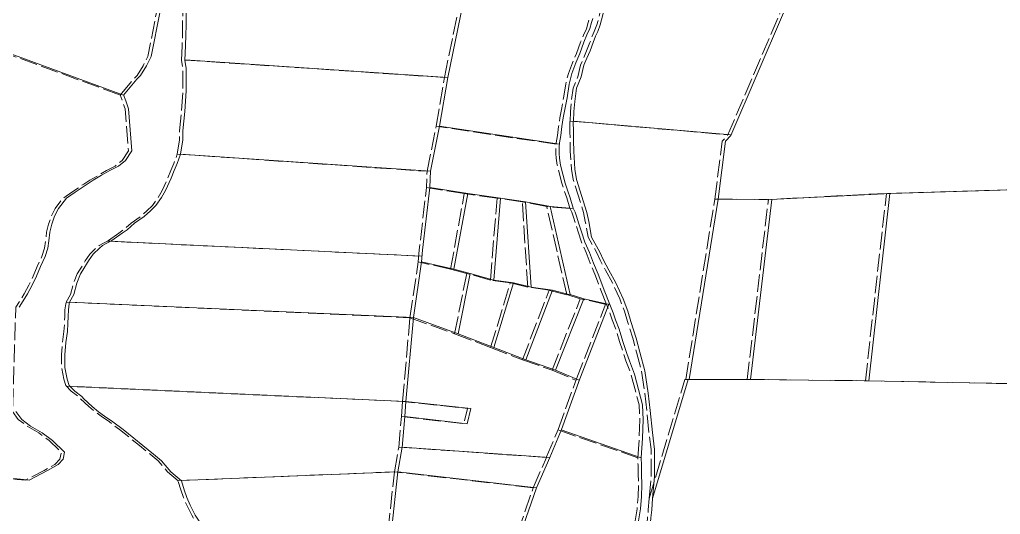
# Model space of a CAD drawing. Header units: millimetres. Extents: x 611548 to 616630, y 1316670 to 1320037.
# Drawn here: x 612241 to 612909, y 1318187 to 1318524 of the extents above; entities that cross this region are included whole.
import ezdxf

# ---------------------------------------------------------------- set-up
doc = ezdxf.new("R2010")
doc.units = ezdxf.units.MM
doc.linetypes.add('ACAD_ISO02W100', pattern=[15, 12, -3])
doc.layers.add('2', color=7, linetype='Continuous')
doc.layers.add('FONDO_MANAGUA', color=8, linetype='ACAD_ISO02W100')

msp = doc.modelspace()

# ---------------------------------------------------------------- linework, layer by layer
at = {"layer": '2', "color": 1, "lineweight": 0}
for p, q in [((612532.54813, 1318485.02576), (612542.69613, 1318534.68176)), ((612725.52413, 1318445.46676), (612761.31313, 1318529.07476)), ((612173.06613, 1318523.60976), (612311.61113, 1318473.07576)), ((612532.54813, 1318485.02576), (612353.43213, 1318497.03376)), ((612526.88313, 1318451.87576), (612532.54813, 1318485.02576)), ((612618.23713, 1318455.34976), (612725.74013, 1318445.97176)), ((612520.70713, 1318421.14276), (612526.88313, 1318451.87676)), ((612608.66213, 1318439.53876), (612526.88313, 1318451.87676)), ((612350.35213, 1318432.84476), (612520.70713, 1318421.14276)), ((612546.07313, 1318405.94376), (612520.30813, 1318410.08876)), ((612834.43613, 1318406.10676), (612924.98613, 1318408.74276)), ((612536.68213, 1318354.50676), (612546.07313, 1318405.94376)), ((612568.41213, 1318402.82576), (612546.07313, 1318405.94376)), ((612563.83613, 1318347.05376), (612568.41213, 1318402.82576)), ((612585.57013, 1318400.35476), (612568.41213, 1318402.82576)), ((612697.00213, 1318279.31876), (612716.83513, 1318402.24676)), ((612738.90213, 1318279.36676), (612753.31313, 1318401.96876)), ((612819.41513, 1318278.44976), (612833.75713, 1318406.07176)), ((612602.42513, 1318397.11976), (612585.54713, 1318400.35876)), ((612589.34513, 1318342.27376), (612585.54713, 1318400.35876)), ((612618.19113, 1318395.73076), (612602.29913, 1318397.13076)), ((612615.86913, 1318337.10976), (612602.29913, 1318397.13076)), ((612514.92813, 1318363.40476), (612302.74513, 1318373.55776)), ((612509.05213, 1318321.42376), (612514.60113, 1318359.40276)), ((612536.71413, 1318354.49776), (612514.60113, 1318359.40276)), ((612547.72113, 1318351.54976), (612536.68213, 1318354.50676)), ((612539.49813, 1318310.40276), (612547.72113, 1318351.54976)), ((612563.83613, 1318347.05376), (612547.72113, 1318351.54976)), ((612577.41713, 1318345.10576), (612563.83613, 1318347.05376)), ((612563.98113, 1318301.17876), (612577.41713, 1318345.10576)), ((612589.34513, 1318342.27376), (612577.41713, 1318345.10576)), ((612603.81413, 1318340.06976), (612589.34513, 1318342.27376)), ((612585.67213, 1318292.72576), (612603.81413, 1318340.06976)), ((612615.98513, 1318337.07476), (612603.81413, 1318340.06976)), ((612605.84413, 1318285.67476), (612625.13113, 1318334.28576)), ((612625.13113, 1318334.28576), (612615.86913, 1318337.10976)), ((612642.81913, 1318330.49476), (612625.13113, 1318334.28576)), ((612274.82113, 1318332.05076), (612509.05213, 1318321.42376)), ((612622.46213, 1318279.65176), (612642.57413, 1318331.12776)), ((612503.96513, 1318264.38276), (612509.05213, 1318321.42376)), ((612509.05213, 1318321.42376), (612539.49813, 1318310.40276)), ((612539.49813, 1318310.40276), (612563.98113, 1318301.17876)), ((612563.98113, 1318301.17876), (612585.67213, 1318292.72576)), ((612585.67213, 1318292.72576), (612605.84413, 1318285.67476)), ((612605.84413, 1318285.67476), (612622.16113, 1318278.82476)), ((612503.96513, 1318264.38276), (612275.00213, 1318274.67476)), ((612609.93813, 1318245.25276), (612622.46213, 1318279.65176)), ((612672.11913, 1318198.16776), (612696.36413, 1318279.31776)), ((612696.36413, 1318279.31776), (612738.65313, 1318279.36976)), ((612738.65313, 1318279.36976), (612818.65813, 1318278.46476)), ((612818.65813, 1318278.46476), (612910.98013, 1318276.64676)), ((612503.17913, 1318254.09176), (612503.96513, 1318264.38276)), ((612501.41213, 1318232.88776), (612503.17913, 1318254.09176)), ((612601.97513, 1318226.10776), (612609.93813, 1318245.25276)), ((612664.36113, 1318226.02476), (612609.81313, 1318244.95276)), ((612498.39113, 1318216.36476), (612501.47913, 1318233.25676)), ((612602.02113, 1318226.21476), (612501.47913, 1318233.25676)), ((612593.08413, 1318205.52876), (612602.02113, 1318226.21476)), ((612350.82713, 1318210.45176), (612498.39113, 1318216.36476)), ((612494.10713, 1318176.34976), (612498.39113, 1318216.36476)), ((612593.08413, 1318205.52876), (612498.39113, 1318216.36476)), ((612582.34613, 1318174.93676), (612593.08413, 1318205.52876))]:
    msp.add_line(p, q, dxfattribs=at)
for points in [[(612353.42413, 1318496.75476), (612353.70113, 1318506.66576), (612354.09913, 1318514.03476), (612354.11513, 1318520.51576), (612354.12813, 1318526.10676), (612354.52513, 1318532.84076), (612355.04713, 1318538.81176), (612355.58113, 1318549.73876)], [(612618.22613, 1318455.06776), (612618.48913, 1318461.80676), (612619.00513, 1318468.67276), (612620.28613, 1318477.69876), (612623.34413, 1318485.44976), (612625.25813, 1318493.33076), (612627.29613, 1318498.28676), (612629.46113, 1318503.24176), (612631.62713, 1318508.95976), (612633.28313, 1318513.15376), (612634.68413, 1318516.45776), (612636.46813, 1318520.90476), (612637.36113, 1318524.20976), (612638.12713, 1318527.64176), (612639.14813, 1318531.70876), (612639.78713, 1318535.14076), (612640.29813, 1318537.81076), (612640.68413, 1318541.11576), (612640.94013, 1318543.02276)], [(612311.61113, 1318473.07576), (612320.63513, 1318483.76576), (612323.18113, 1318486.42676), (612327.13213, 1318493.02276), (612330.32113, 1318499.23976), (612336.48913, 1318530.22676)], [(612608.75013, 1318440.44376), (612609.52413, 1318445.52476), (612610.30013, 1318451.62176), (612611.20313, 1318457.46476), (612612.48913, 1318464.44976), (612613.77413, 1318471.18076), (612615.19313, 1318480.57976), (612616.98813, 1318487.69076), (612619.79913, 1318495.05276), (612622.60713, 1318501.27076), (612625.16413, 1318509.01476), (612627.33413, 1318513.96376), (612629.24913, 1318518.27876), (612630.40213, 1318522.46876), (612631.42413, 1318525.26176)], [(612350.35213, 1318432.84476), (612351.89913, 1318442.62476), (612351.91313, 1318448.59776), (612352.69013, 1318455.20276), (612353.34113, 1318461.93576), (612354.26313, 1318475.91176), (612354.29913, 1318491.16076), (612353.42413, 1318496.75476)], [(612240.40513, 1318328.59676), (612243.20813, 1318332.90876), (612246.14013, 1318337.72876), (612249.32813, 1318343.56476), (612252.13513, 1318349.65576), (612254.94513, 1318356.38276), (612258.13513, 1318362.98076), (612260.05313, 1318368.69276), (612260.69913, 1318373.64676), (612261.34813, 1318379.61776), (612262.75813, 1318385.07776), (612264.54813, 1318390.53676), (612267.22713, 1318395.86576), (612272.57613, 1318402.71076), (612278.68113, 1318407.01276), (612286.69313, 1318412.45276), (612290.88913, 1318414.98176), (612296.61013, 1318418.39476), (612302.20513, 1318421.68176), (612308.05213, 1318424.71376), (612312.88613, 1318428.38476), (612317.21913, 1318435.10676), (612314.87413, 1318463.57876), (612313.10913, 1318469.17476), (612311.59513, 1318473.11876)], [(612672.13513, 1318198.35876), (612673.42413, 1318213.23476), (612673.44613, 1318231.54576), (612671.93713, 1318243.24776), (612670.43113, 1318258.25576), (612669.04913, 1318269.95676), (612666.78213, 1318285.21976), (612663.49613, 1318297.94176), (612660.84113, 1318307.35676), (612657.29913, 1318318.80776), (612655.14913, 1318325.93276), (612651.98413, 1318334.33076), (612647.04513, 1318345.14876), (612642.35713, 1318353.67676), (612638.68213, 1318360.54976), (612636.14913, 1318366.02276), (612630.44713, 1318376.33276), (612628.55613, 1318386.89076), (612627.29313, 1318393.12376), (612620.20913, 1318415.51676), (612619.07513, 1318422.63976), (612618.32813, 1318434.84876), (612618.21013, 1318441.96976), (612618.09013, 1318447.94676), (612617.97213, 1318455.06776)], [(612716.83513, 1318402.24676), (612721.83713, 1318441.65776), (612725.52413, 1318445.46676)], [(612618.04013, 1318396.06576), (612616.02513, 1318403.06176), (612614.25813, 1318407.51476), (612612.62113, 1318412.98376), (612609.34913, 1318425.31976), (612608.59813, 1318430.15176), (612608.47913, 1318433.32876), (612608.49013, 1318437.77576), (612608.75013, 1318440.44376)], [(612303.61513, 1318374.02476), (612310.61113, 1318379.08576), (612313.91713, 1318381.23676), (612319.00613, 1318385.79576), (612325.49213, 1318390.22376), (612329.81813, 1318394.14976), (612333.50913, 1318397.82376), (612337.45813, 1318403.27576), (612340.13613, 1318408.09676), (612343.96513, 1318416.47176), (612346.00913, 1318421.67576), (612348.17813, 1318426.49776), (612350.35213, 1318432.84476)], [(612514.60113, 1318359.40276), (612515.25513, 1318367.40676), (612515.38213, 1318367.40576), (612520.30813, 1318410.08876), (612520.30813, 1318410.08876), (612520.71613, 1318421.39676)], [(612716.83513, 1318402.24676), (612752.39313, 1318401.80176), (612752.52013, 1318401.92876), (612834.43613, 1318406.10676)], [(612642.89713, 1318330.29276), (612639.11113, 1318340.08876), (612637.47113, 1318344.54176), (612634.94713, 1318351.02976), (612631.91813, 1318358.53676), (612629.14213, 1318365.91576), (612625.85713, 1318372.91476), (612623.71513, 1318379.78376), (612621.69913, 1318386.01576), (612620.56513, 1318389.95876), (612619.30313, 1318393.26676), (612618.04013, 1318396.06576)], [(612274.82113, 1318332.05076), (612277.62713, 1318337.25176), (612279.67613, 1318344.99676), (612282.23113, 1318351.21576), (612283.88713, 1318353.75276), (612287.71113, 1318360.09476), (612290.89613, 1318364.65976), (612295.09613, 1318368.84076), (612297.25913, 1318370.61276), (612303.61513, 1318374.02476)], [(612274.55913, 1318275.12076), (612273.04613, 1318279.44676), (612271.54113, 1318287.45676), (612271.56213, 1318296.09776), (612272.21613, 1318304.48276), (612273.25013, 1318312.10376), (612273.64413, 1318317.43976), (612273.78213, 1318322.14176), (612273.92013, 1318326.71576), (612274.56413, 1318330.78076), (612274.82113, 1318332.05076)], [(612664.36113, 1318226.02476), (612665.28213, 1318239.23776), (612665.69213, 1318251.81676), (612665.20913, 1318261.98476), (612659.67113, 1318282.84176), (612656.26513, 1318292.12876), (612654.49913, 1318297.09076), (612651.85213, 1318305.10376), (612649.33313, 1318313.49876), (612646.80813, 1318319.85976), (612645.17013, 1318324.82076), (612642.89713, 1318330.29276)], [(612350.96713, 1318210.33376), (612343.87113, 1318216.32776), (612337.41413, 1318223.84476), (612331.96513, 1318228.43676), (612324.74213, 1318234.30376), (612318.53213, 1318239.27876), (612311.18213, 1318245.14676), (612304.21113, 1318250.50476), (612298.50713, 1318254.33476), (612294.45113, 1318257.26976), (612290.14213, 1318260.84176), (612284.56813, 1318266.19576), (612283.17513, 1318267.72476), (612278.23213, 1318271.42476), (612274.55913, 1318275.12076)], [(612503.17913, 1318254.09176), (612545.82813, 1318249.13276), (612548.26513, 1318259.54576), (612503.96513, 1318264.38276)], [(612236.44613, 1318211.95376), (612241.26913, 1318211.30376), (612247.10913, 1318210.77776), (612259.69413, 1318217.34676), (612266.94113, 1318221.39176), (612270.50413, 1318225.06576), (612271.40413, 1318229.76476), (612263.17113, 1318237.79576), (612256.07213, 1318242.90076), (612248.21113, 1318247.49876), (612242.12813, 1318252.09276), (612238.20513, 1318257.56876)], [(612660.40913, 1318165.42176), (612662.46813, 1318177.23376), (612662.48213, 1318183.07876), (612663.77113, 1318191.20776), (612664.55313, 1318199.71976), (612664.82613, 1318207.85176), (612664.58913, 1318214.84176), (612664.47613, 1318220.94176), (612664.36113, 1318226.02476)], [(612430.64813, 1318133.33676), (612423.92013, 1318133.86576), (612417.32113, 1318135.53776), (612407.42613, 1318138.99976), (612399.68913, 1318142.58076), (612392.08413, 1318148.06876), (612374.09913, 1318166.80376), (612369.29013, 1318173.42576), (612364.35613, 1318180.68476), (612360.30713, 1318186.79676), (612356.89513, 1318193.66876), (612354.62313, 1318199.01276), (612352.85713, 1318204.22876), (612350.96713, 1318210.33376)], [(612655.59413, 1318069.82776), (612658.53513, 1318085.71776), (612660.71013, 1318098.81176), (612662.25213, 1318113.94176), (612663.28513, 1318127.29176), (612665.46013, 1318140.13076), (612666.61013, 1318146.23276), (612668.27513, 1318157.67376), (612669.43113, 1318167.84476), (612670.46113, 1318179.16076), (612670.84913, 1318185.00976), (612671.49113, 1318190.60376), (612672.13513, 1318198.35876)]]:
    msp.add_lwpolyline(points, dxfattribs=at)
at = {"layer": 'FONDO_MANAGUA', "color": 1, "lineweight": 0}
for p, q in [((612530.25425, 1318485.01871), (612540.40225, 1318534.67471)), ((612723.23025, 1318445.45971), (612759.01925, 1318529.06771)), ((612170.77225, 1318523.60271), (612309.31725, 1318473.06871)), ((612530.25425, 1318485.01871), (612351.13825, 1318497.02671)), ((612524.58925, 1318451.86871), (612530.25425, 1318485.01871)), ((612615.94325, 1318455.34271), (612723.44625, 1318445.96471)), ((612518.41325, 1318421.13571), (612524.58925, 1318451.86971)), ((612606.36825, 1318439.53171), (612524.58925, 1318451.86971)), ((612348.05825, 1318432.83771), (612518.41325, 1318421.13571)), ((612543.77925, 1318405.93671), (612518.01425, 1318410.08171)), ((612832.14225, 1318406.09971), (612922.69225, 1318408.73571)), ((612534.38825, 1318354.49971), (612543.77925, 1318405.93671)), ((612566.11825, 1318402.81871), (612543.77925, 1318405.93671)), ((612561.54225, 1318347.04671), (612566.11825, 1318402.81871)), ((612583.27625, 1318400.34771), (612566.11825, 1318402.81871)), ((612694.70825, 1318279.31171), (612714.54125, 1318402.23971)), ((612736.60825, 1318279.35971), (612751.01925, 1318401.96171)), ((612817.12125, 1318278.44271), (612831.46325, 1318406.06471)), ((612600.13125, 1318397.11271), (612583.25325, 1318400.35171)), ((612587.05125, 1318342.26671), (612583.25325, 1318400.35171)), ((612615.89725, 1318395.72371), (612600.00525, 1318397.12371)), ((612613.57525, 1318337.10271), (612600.00525, 1318397.12371)), ((612512.63425, 1318363.39771), (612300.45125, 1318373.55071)), ((612506.75825, 1318321.41671), (612512.30725, 1318359.39571)), ((612534.42025, 1318354.49071), (612512.30725, 1318359.39571)), ((612545.42725, 1318351.54271), (612534.38825, 1318354.49971)), ((612537.20425, 1318310.39571), (612545.42725, 1318351.54271)), ((612561.54225, 1318347.04671), (612545.42725, 1318351.54271)), ((612575.12325, 1318345.09871), (612561.54225, 1318347.04671)), ((612561.68725, 1318301.17171), (612575.12325, 1318345.09871)), ((612587.05125, 1318342.26671), (612575.12325, 1318345.09871)), ((612601.52025, 1318340.06271), (612587.05125, 1318342.26671)), ((612583.37825, 1318292.71871), (612601.52025, 1318340.06271)), ((612613.69125, 1318337.06771), (612601.52025, 1318340.06271)), ((612603.55025, 1318285.66771), (612622.83725, 1318334.27871)), ((612622.83725, 1318334.27871), (612613.57525, 1318337.10271)), ((612640.52525, 1318330.48771), (612622.83725, 1318334.27871)), ((612272.52725, 1318332.04371), (612506.75825, 1318321.41671)), ((612620.16825, 1318279.64471), (612640.28025, 1318331.12071)), ((612501.67125, 1318264.37571), (612506.75825, 1318321.41671)), ((612506.75825, 1318321.41671), (612537.20425, 1318310.39571)), ((612537.20425, 1318310.39571), (612561.68725, 1318301.17171)), ((612561.68725, 1318301.17171), (612583.37825, 1318292.71871)), ((612583.37825, 1318292.71871), (612603.55025, 1318285.66771)), ((612603.55025, 1318285.66771), (612619.86725, 1318278.81771)), ((612501.67125, 1318264.37571), (612272.70825, 1318274.66771)), ((612607.64425, 1318245.24571), (612620.16825, 1318279.64471)), ((612669.82525, 1318198.16071), (612694.07025, 1318279.31071)), ((612694.07025, 1318279.31071), (612736.35925, 1318279.36271)), ((612736.35925, 1318279.36271), (612816.36425, 1318278.45771)), ((612816.36425, 1318278.45771), (612908.68625, 1318276.63971)), ((612908.81325, 1318276.51271), (612999.36025, 1318276.22371)), ((612500.88525, 1318254.08471), (612501.67125, 1318264.37571)), ((612499.11825, 1318232.88071), (612500.88525, 1318254.08471)), ((612599.68125, 1318226.10071), (612607.64425, 1318245.24571)), ((612662.06725, 1318226.01771), (612607.51925, 1318244.94571)), ((612496.09725, 1318216.35771), (612499.18525, 1318233.24971)), ((612599.72725, 1318226.20771), (612499.18525, 1318233.24971)), ((612590.79025, 1318205.52171), (612599.72725, 1318226.20771)), ((612348.53325, 1318210.44471), (612496.09725, 1318216.35771)), ((612491.81325, 1318176.34271), (612496.09725, 1318216.35771)), ((612590.79025, 1318205.52171), (612496.09725, 1318216.35771)), ((612580.05225, 1318174.92971), (612590.79025, 1318205.52171))]:
    msp.add_line(p, q, dxfattribs=at)
at = {"layer": 'FONDO_MANAGUA', "color": 1, "lineweight": 0, "flags": 128}
for points in [[(612309.31725, 1318473.06871), (612318.34125, 1318483.75871), (612320.88725, 1318486.41971), (612324.83825, 1318493.01571), (612328.02725, 1318499.23271), (612334.19525, 1318530.21971), (612334.23625, 1318547.50271), (612335.26925, 1318554.86971), (612336.81625, 1318564.39571), (612337.97925, 1318573.03271), (612338.25125, 1318580.65671), (612338.53325, 1318592.72771), (612339.17925, 1318597.30071), (612340.08125, 1318602.76271), (612340.85925, 1318609.49471), (612341.50825, 1318615.59271), (612342.41225, 1318621.94371), (612343.56825, 1318627.78571), (612347.02925, 1318641.49871), (612348.05425, 1318645.56271), (612349.34025, 1318652.54771), (612351.52825, 1318664.86771), (612352.56925, 1318675.66571), (612353.60125, 1318682.39771), (612353.36025, 1318687.98971), (612352.99325, 1318693.45471), (612350.98825, 1318704.89771), (612348.59125, 1318711.25871), (612345.81525, 1318718.76471), (612338.85725, 1318729.20671), (612335.94625, 1318733.28171), (612329.99525, 1318740.16171), (612324.04025, 1318745.26271), (612315.67425, 1318751.26071), (612310.85625, 1318753.94471), (612297.66525, 1318759.82971), (612293.60625, 1318761.62171), (612290.05525, 1318763.15671), (612284.47525, 1318766.09671)], [(612351.13025, 1318496.74771), (612351.40725, 1318506.65871), (612351.80525, 1318514.02771), (612351.82125, 1318520.50871), (612351.83425, 1318526.09971), (612352.23125, 1318532.83371), (612352.75325, 1318538.80471), (612353.28725, 1318549.73171)], [(612615.93225, 1318455.06071), (612616.19525, 1318461.79971), (612616.71125, 1318468.66571), (612617.99225, 1318477.69171), (612621.05025, 1318485.44271), (612622.96425, 1318493.32371), (612625.00225, 1318498.27971), (612627.16725, 1318503.23471), (612629.33325, 1318508.95271), (612630.98925, 1318513.14671), (612632.39025, 1318516.45071), (612634.17425, 1318520.89771), (612635.06725, 1318524.20271), (612635.83325, 1318527.63471), (612636.85425, 1318531.70171), (612637.49325, 1318535.13371), (612638.00425, 1318537.80371), (612638.39025, 1318541.10871), (612638.64625, 1318543.01571)], [(612606.45625, 1318440.43671), (612607.23025, 1318445.51771), (612608.00625, 1318451.61471), (612608.90925, 1318457.45771), (612610.19525, 1318464.44271), (612611.48025, 1318471.17371), (612612.89925, 1318480.57271), (612614.69425, 1318487.68371), (612617.50525, 1318495.04571), (612620.31325, 1318501.26371), (612622.87025, 1318509.00771), (612625.04025, 1318513.95671), (612626.95525, 1318518.27171), (612628.10825, 1318522.46171), (612629.13025, 1318525.25471)], [(612348.05825, 1318432.83771), (612349.60525, 1318442.61771), (612349.61925, 1318448.59071), (612350.39625, 1318455.19571), (612351.04725, 1318461.92871), (612351.96925, 1318475.90471), (612352.00525, 1318491.15371), (612351.13025, 1318496.74771)], [(612068.75825, 1318271.08871), (612072.39925, 1318267.46371), (612080.00425, 1318261.97671), (612092.55625, 1318254.44071), (612098.89525, 1318250.22771), (612105.48925, 1318246.90371), (612109.16625, 1318244.85971), (612116.90225, 1318240.76971), (612123.62125, 1318236.68271), (612129.07625, 1318234.37871), (612135.54425, 1318231.56271), (612144.16725, 1318226.83471), (612149.62225, 1318224.78471), (612157.10625, 1318221.83971), (612157.74025, 1318221.71071), (612160.15425, 1318222.08471), (612164.34425, 1318222.19871), (612191.75925, 1318218.17571), (612204.19625, 1318215.59671), (612215.87425, 1318214.41671), (612221.58725, 1318213.89171), (612228.18625, 1318212.60071), (612234.15225, 1318211.94671), (612238.97525, 1318211.29671), (612244.81525, 1318210.77071), (612257.40025, 1318217.33971), (612264.64725, 1318221.38471), (612268.21025, 1318225.05871), (612269.11025, 1318229.75771), (612260.87725, 1318237.78871), (612253.77825, 1318242.89371), (612245.91725, 1318247.49171), (612239.83425, 1318252.08571), (612235.91125, 1318257.56171), (612238.11125, 1318328.58971), (612240.91425, 1318332.90171), (612243.84625, 1318337.72171), (612247.03425, 1318343.55771), (612249.84125, 1318349.64871), (612252.65125, 1318356.37571), (612255.84125, 1318362.97371), (612257.75925, 1318368.68571), (612258.40525, 1318373.63971), (612259.05425, 1318379.61071), (612260.46425, 1318385.07071), (612262.25425, 1318390.52971), (612264.93325, 1318395.85871), (612270.28225, 1318402.70371), (612276.38725, 1318407.00571), (612284.39925, 1318412.44571), (612288.59525, 1318414.97471), (612294.31625, 1318418.38771), (612299.91125, 1318421.67471), (612305.75825, 1318424.70671), (612310.59225, 1318428.37771), (612314.92525, 1318435.09971), (612312.58025, 1318463.57171), (612310.81525, 1318469.16771), (612309.30125, 1318473.11171)], [(612669.84125, 1318198.35171), (612671.13025, 1318213.22771), (612671.15225, 1318231.53871), (612669.64325, 1318243.24071), (612668.13725, 1318258.24871), (612666.75525, 1318269.94971), (612664.48825, 1318285.21271), (612661.20225, 1318297.93471), (612658.54725, 1318307.34971), (612655.00525, 1318318.80071), (612652.85525, 1318325.92571), (612649.69025, 1318334.32371), (612644.75125, 1318345.14171), (612640.06325, 1318353.66971), (612636.38825, 1318360.54271), (612633.85525, 1318366.01571), (612628.15325, 1318376.32571), (612626.26225, 1318386.88371), (612624.99925, 1318393.11671), (612617.91525, 1318415.50971), (612616.78125, 1318422.63271), (612616.03425, 1318434.84171), (612615.91625, 1318441.96271), (612615.79625, 1318447.93971), (612615.67825, 1318455.06071)], [(612714.54125, 1318402.23971), (612719.54325, 1318441.65071), (612723.23025, 1318445.45971)], [(612615.74625, 1318396.05871), (612613.73125, 1318403.05471), (612611.96425, 1318407.50771), (612610.32725, 1318412.97671), (612607.05525, 1318425.31271), (612606.30425, 1318430.14471), (612606.18525, 1318433.32171), (612606.19625, 1318437.76871), (612606.45625, 1318440.43671)], [(612301.32125, 1318374.01771), (612308.31725, 1318379.07871), (612311.62325, 1318381.22971), (612316.71225, 1318385.78871), (612323.19825, 1318390.21671), (612327.52425, 1318394.14271), (612331.21525, 1318397.81671), (612335.16425, 1318403.26871), (612337.84225, 1318408.08971), (612341.67125, 1318416.46471), (612343.71525, 1318421.66871), (612345.88425, 1318426.49071), (612348.05825, 1318432.83771)], [(612512.30725, 1318359.39571), (612512.96125, 1318367.39971), (612513.08825, 1318367.39871), (612518.01425, 1318410.08171), (612518.01425, 1318410.08171), (612518.42225, 1318421.38971)], [(612714.54125, 1318402.23971), (612750.09925, 1318401.79471), (612750.22625, 1318401.92171), (612832.14225, 1318406.09971)], [(612640.60325, 1318330.28571), (612636.81725, 1318340.08171), (612635.17725, 1318344.53471), (612632.65325, 1318351.02271), (612629.62425, 1318358.52971), (612626.84825, 1318365.90871), (612623.56325, 1318372.90771), (612621.42125, 1318379.77671), (612619.40525, 1318386.00871), (612618.27125, 1318389.95171), (612617.00925, 1318393.25971), (612615.74625, 1318396.05871)], [(612272.52725, 1318332.04371), (612275.33325, 1318337.24471), (612277.38225, 1318344.98971), (612279.93725, 1318351.20871), (612281.59325, 1318353.74571), (612285.41725, 1318360.08771), (612288.60225, 1318364.65271), (612292.80225, 1318368.83371), (612294.96525, 1318370.60571), (612301.32125, 1318374.01771)], [(612272.26525, 1318275.11371), (612270.75225, 1318279.43971), (612269.24725, 1318287.44971), (612269.26825, 1318296.09071), (612269.92225, 1318304.47571), (612270.95625, 1318312.09671), (612271.35025, 1318317.43271), (612271.48825, 1318322.13471), (612271.62625, 1318326.70871), (612272.27025, 1318330.77371), (612272.52725, 1318332.04371)], [(612662.06725, 1318226.01771), (612662.98825, 1318239.23071), (612663.39825, 1318251.80971), (612662.91525, 1318261.97771), (612657.37725, 1318282.83471), (612653.97125, 1318292.12171), (612652.20525, 1318297.08371), (612649.55825, 1318305.09671), (612647.03925, 1318313.49171), (612644.51425, 1318319.85271), (612642.87625, 1318324.81371), (612640.60325, 1318330.28571)], [(612348.67325, 1318210.32671), (612341.57725, 1318216.32071), (612335.12025, 1318223.83771), (612329.67125, 1318228.42971), (612322.44825, 1318234.29671), (612316.23825, 1318239.27171), (612308.88825, 1318245.13971), (612301.91725, 1318250.49771), (612296.21325, 1318254.32771), (612292.15725, 1318257.26271), (612287.84825, 1318260.83471), (612282.27425, 1318266.18871), (612280.88125, 1318267.71771), (612275.93825, 1318271.41771), (612272.26525, 1318275.11371)], [(612500.88525, 1318254.08471), (612543.53425, 1318249.12571), (612545.97125, 1318259.53871), (612501.67125, 1318264.37571)], [(612658.11525, 1318165.41471), (612660.17425, 1318177.22671), (612660.18825, 1318183.07171), (612661.47725, 1318191.20071), (612662.25925, 1318199.71271), (612662.53225, 1318207.84471), (612662.29525, 1318214.83471), (612662.18225, 1318220.93471), (612662.06725, 1318226.01771)], [(612428.35425, 1318133.32971), (612421.62625, 1318133.85871), (612415.02725, 1318135.53071), (612405.13225, 1318138.99271), (612397.39525, 1318142.57371), (612389.79025, 1318148.06171), (612371.80525, 1318166.79671), (612366.99625, 1318173.41871), (612362.06225, 1318180.67771), (612358.01325, 1318186.78971), (612354.60125, 1318193.66171), (612352.32925, 1318199.00571), (612350.56325, 1318204.22171), (612348.67325, 1318210.32671)], [(612653.30025, 1318069.82071), (612656.24125, 1318085.71071), (612658.41625, 1318098.80471), (612659.95825, 1318113.93471), (612660.99125, 1318127.28471), (612663.16625, 1318140.12371), (612664.31625, 1318146.22571), (612665.98125, 1318157.66671), (612667.13725, 1318167.83771), (612668.16725, 1318179.15371), (612668.55525, 1318185.00271), (612669.19725, 1318190.59671), (612669.84125, 1318198.35171)]]:
    msp.add_lwpolyline(points, dxfattribs=at)

doc.saveas('drawing.dxf')
